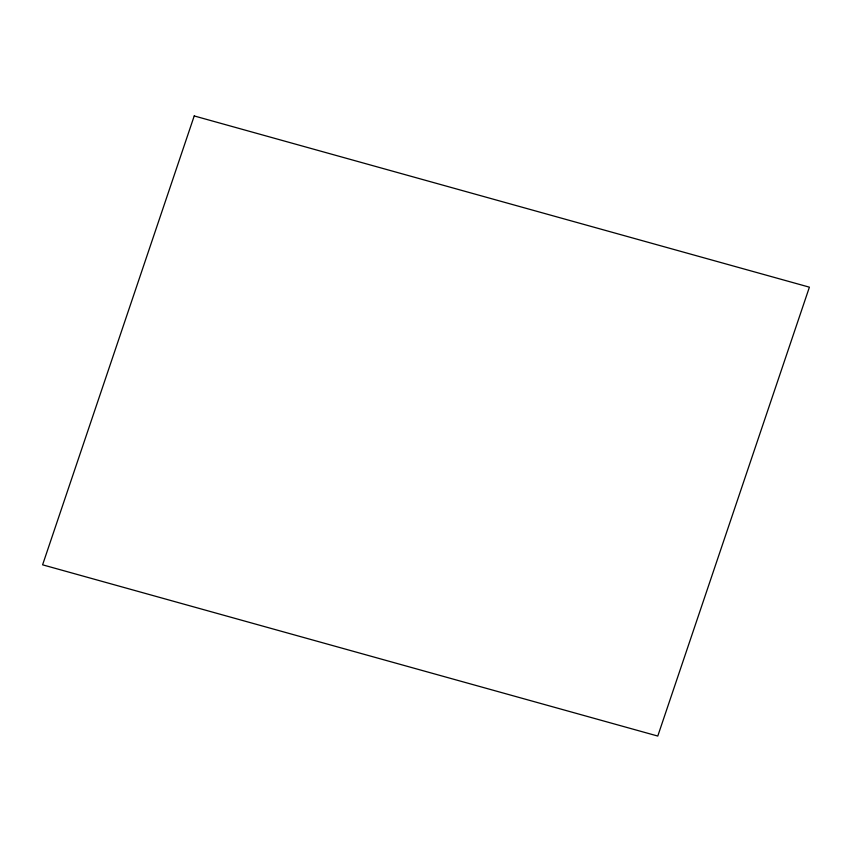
<?xml version="1.0" encoding="UTF-8"?>
<svg xmlns="http://www.w3.org/2000/svg" width="852" height="852" viewBox="0 0 852 852"><rect width="100%" height="100%" fill="white"/><g stroke="black" fill="none" stroke-linecap="round" stroke-linejoin="round"><path stroke-width="1.28" d="M194.224 115.947L42.6 564.823L657.776 736.053L809.4 287.177L194.224 115.947"/></g></svg>
